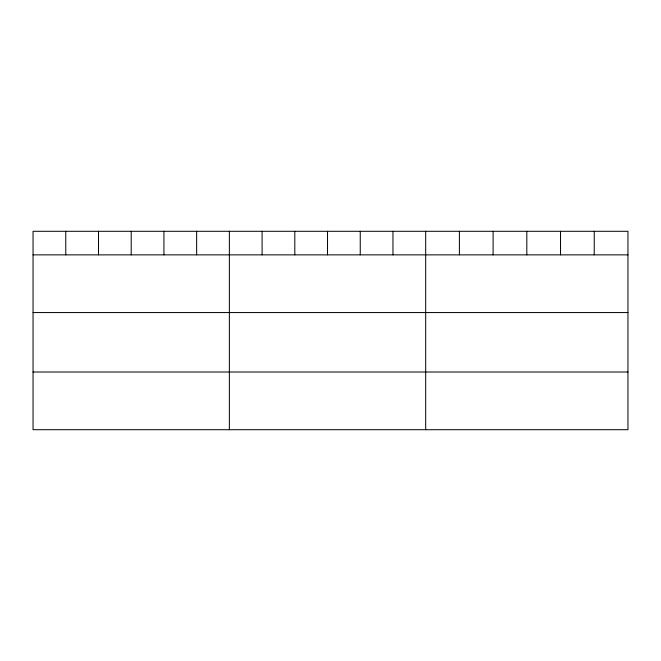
<?xml version="1.0" encoding="UTF-8"?>
<svg xmlns="http://www.w3.org/2000/svg" width="661" height="661" viewBox="0 0 661 661"><rect width="100%" height="100%" fill="white"/><g stroke="black" fill="none" stroke-linecap="round" stroke-linejoin="round"><path stroke-width="0.99" d="M627.95 254.865L627.95 429.708L33.05 429.708L33.05 231.292L627.95 231.292L627.95 254.865L33.05 254.865M33.05 312.562L627.95 312.562M33.05 372.011L627.95 372.011M594.239 231.292L594.239 254.865M560.528 231.292L560.528 254.865M526.817 231.292L526.817 254.865M493.106 231.292L493.106 254.865M459.395 231.292L459.395 254.865M425.684 231.292L425.684 429.708M392.965 231.292L392.965 254.865M360.245 231.292L360.245 254.865M327.526 231.292L327.526 254.865M294.806 231.292L294.806 254.865M262.087 231.292L262.087 254.865M229.367 231.292L229.367 429.708M196.648 231.292L196.648 254.865M163.928 231.292L163.928 254.865M131.209 231.292L131.209 254.865M98.489 231.292L98.489 254.865M65.769 231.292L65.769 254.865"/></g></svg>
